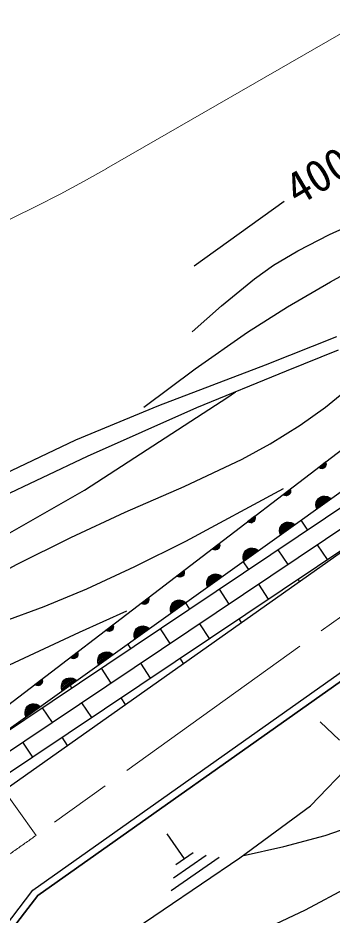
# Model space of a CAD drawing. Units: millimetres, scale not verified. Extents: x 40000 to 680000, y 20000 to 380000.
# Drawn here: x 270888 to 288592, y 290410 to 340982 of the extents above; entities that cross this region are included whole.
import ezdxf
from ezdxf.enums import TextEntityAlignment as Align

# ---------------------------------------------------------------- set-up
doc = ezdxf.new("R2010")
doc.units = ezdxf.units.MM
doc.header["$LTSCALE"] = 1000
doc.linetypes.add('CHAIN', pattern=[18.5, 12, -1.5, 3.5, -1.5])
for name, color, linetype, lineweight in [('M-BGD', 7, 'Continuous', 25), ('M-BMK', 2, 'CHAIN', 13), ('M-BMK-HTXT', 7, 'Continuous', 13), ('M-STR-HTXT', 7, 'Continuous', 13)]:
    doc.layers.add(name, color=color, linetype=linetype, lineweight=lineweight)
doc.styles.add('ＭＳ ゴシック', font='')
doc.styles.get('ＭＳ ゴシック').set_extended_font_data('MS Gothic')

msp = doc.modelspace()

# ---------------------------------------------------------------- linework, layer by layer
at = {"layer": 'M-BGD'}
for p, q in [((268669, 299689), (313744, 331887)), ((314648, 330494), (268655, 299669)), ((280828, 327009), (285892, 330654)), ((315190, 329654), (267192, 297485)), ((267799, 300310), (298518, 323835)), ((284844, 321436), (288860, 323018)), ((286023, 321087), (288948, 322273)), ((278835, 319133), (284844, 321436)), ((280972, 319020), (286023, 321087)), ((274146, 317204), (278835, 319133)), ((274801, 316284), (280972, 319020)), ((267882, 314204), (274146, 317204)), ((266528, 312343), (274801, 316284)), ((287828, 315649), (288225, 315953)), ((287881, 315613), (287828, 315649)), ((288234, 315909), (287868, 315629)), ((287935, 315592), (287881, 315613)), ((287909, 315610), (288242, 315865)), ((288005, 315583), (287935, 315592)), ((288243, 315815), (287957, 315596)), ((288063, 315589), (288005, 315583)), ((288013, 315589), (288235, 315759)), ((288123, 315610), (288063, 315589)), ((288206, 315699), (288079, 315601)), ((288186, 315658), (288123, 315610)), ((288222, 315711), (288186, 315658)), ((288243, 315765), (288222, 315711)), ((288225, 315953), (288246, 315893)), ((288252, 315835), (288243, 315765)), ((288246, 315893), (288252, 315835)), ((285830, 314119), (286227, 314423)), ((285883, 314083), (285830, 314119)), ((286236, 314379), (285870, 314099)), ((285937, 314062), (285883, 314083)), ((285911, 314080), (286244, 314335)), ((286007, 314052), (285937, 314062)), ((286245, 314285), (285959, 314066)), ((286065, 314059), (286007, 314052)), ((286015, 314059), (286237, 314229)), ((286125, 314080), (286065, 314059)), ((286208, 314169), (286081, 314071)), ((286188, 314128), (286125, 314080)), ((286224, 314181), (286188, 314128)), ((286245, 314235), (286224, 314181)), ((286227, 314423), (286248, 314363)), ((286254, 314305), (286245, 314235)), ((286248, 314363), (286254, 314305)), ((287680, 313539), (287703, 313679)), ((288370, 313983), (287686, 313495)), ((287700, 313579), (288286, 313997)), ((287703, 313679), (287749, 313786)), ((287705, 313435), (288421, 313946)), ((288203, 314011), (287714, 313662)), ((288472, 313909), (287724, 313374)), ((288540, 313883), (287726, 313302)), ((287749, 313786), (287824, 313888)), ((287761, 313769), (288086, 314002)), ((287824, 313888), (287954, 313981)), ((287954, 313981), (288075, 314018)), ((288075, 314018), (288191, 314027)), ((288191, 314027), (288330, 314004)), ((288330, 314004), (288437, 313958)), ((288437, 313958), (288540, 313883)), ((287689, 313423), (287680, 313539)), ((287726, 313302), (287689, 313423)), ((283832, 312589), (284229, 312893)), ((283885, 312553), (283832, 312589)), ((284238, 312849), (283873, 312569)), ((283939, 312532), (283885, 312553)), ((283913, 312549), (284246, 312805)), ((284247, 312755), (283961, 312536)), ((284017, 312528), (284239, 312699)), ((284127, 312550), (284067, 312529)), ((284210, 312638), (284083, 312541)), ((284190, 312598), (284127, 312550)), ((284226, 312651), (284190, 312598)), ((284247, 312705), (284226, 312651)), ((284229, 312893), (284250, 312833)), ((284256, 312775), (284247, 312705)), ((284250, 312833), (284256, 312775)), ((286154, 312548), (285666, 312199)), ((285712, 312306), (286037, 312538)), ((285905, 312517), (286026, 312555)), ((286026, 312555), (286142, 312564)), ((286142, 312564), (286282, 312541)), ((286282, 312541), (286389, 312494)), ((287223, 312114), (286847, 312674)), ((291183, 312360), (265730, 295301)), ((284009, 312522), (283939, 312532)), ((284067, 312529), (284009, 312522)), ((285631, 312076), (285654, 312215)), ((285640, 311959), (285631, 312076)), ((286321, 312520), (285638, 312031)), ((285652, 312115), (286237, 312534)), ((285654, 312215), (285700, 312322)), ((285656, 311971), (286372, 312483)), ((286423, 312445), (285675, 311911)), ((286491, 312420), (285677, 311839)), ((285700, 312322), (285775, 312424)), ((285775, 312424), (285905, 312517)), ((286389, 312494), (286491, 312420)), ((269906, 297297), (290697, 312012)), ((269906, 297297), (290697, 312012)), ((285677, 311839), (285640, 311959)), ((281834, 311059), (282231, 311363)), ((281887, 311023), (281834, 311059)), ((282240, 311319), (281875, 311039)), ((281941, 311002), (281887, 311023)), ((281915, 311019), (282248, 311275)), ((282249, 311225), (281963, 311006)), ((282019, 310998), (282241, 311169)), ((282129, 311020), (282069, 310999)), ((282212, 311108), (282085, 311011)), ((282192, 311068), (282129, 311020)), ((282228, 311121), (282192, 311068)), ((282249, 311175), (282228, 311121)), ((282231, 311363), (282252, 311303)), ((282259, 311245), (282249, 311175)), ((282252, 311303), (282259, 311245)), ((284272, 311056), (283589, 310568)), ((283603, 310652), (284189, 311070)), ((283607, 310507), (284323, 311019)), ((284105, 311084), (283617, 310735)), ((283663, 310842), (283989, 311075)), ((283726, 310961), (283856, 311054)), ((283856, 311054), (283977, 311091)), ((283977, 311091), (284093, 311100)), ((284093, 311100), (284233, 311077)), ((284233, 311077), (284340, 311031)), ((284340, 311031), (284442, 310956)), ((288337, 310452), (287780, 311283)), ((282011, 310992), (281941, 311002)), ((282069, 310999), (282011, 310992)), ((283582, 310612), (283605, 310752)), ((283591, 310496), (283582, 310612)), ((283605, 310752), (283651, 310859)), ((284375, 310982), (283626, 310447)), ((284442, 310956), (283628, 310375)), ((283651, 310859), (283726, 310961)), ((286118, 310170), (285562, 311000)), ((283628, 310375), (283591, 310496)), ((283900, 309887), (283591, 310348)), ((279837, 309528), (280233, 309832)), ((279889, 309493), (279837, 309528)), ((280242, 309789), (279877, 309509)), ((279917, 309489), (280250, 309745)), ((280251, 309695), (279965, 309476)), ((280021, 309468), (280243, 309639)), ((280214, 309578), (280087, 309481)), ((280194, 309538), (280131, 309489)), ((280230, 309590), (280194, 309538)), ((280251, 309645), (280230, 309590)), ((280233, 309832), (280254, 309773)), ((280261, 309715), (280251, 309645)), ((280254, 309773), (280261, 309715)), ((282223, 309593), (281540, 309104)), ((281554, 309188), (282140, 309607)), ((281558, 309044), (282275, 309555)), ((282056, 309621), (281568, 309272)), ((282326, 309518), (281577, 308983)), ((281614, 309379), (281940, 309611)), ((281677, 309497), (281807, 309590)), ((281807, 309590), (281928, 309628)), ((281928, 309628), (282044, 309637)), ((282044, 309637), (282184, 309614)), ((282184, 309614), (282291, 309567)), ((282291, 309567), (282393, 309493)), ((287380, 296575), (300219, 309957)), ((279943, 309472), (279889, 309493)), ((280013, 309462), (279943, 309472)), ((280071, 309469), (280013, 309462)), ((280131, 309489), (280071, 309469)), ((281533, 309149), (281556, 309288)), ((281542, 309032), (281533, 309149)), ((281579, 308911), (281542, 309032)), ((281556, 309288), (281603, 309395)), ((282393, 309493), (281579, 308911)), ((281603, 309395), (281677, 309497)), ((285014, 308225), (284457, 309056)), ((286754, 309221), (286675, 309339)), ((282796, 307943), (282239, 308773)), ((277839, 307998), (278236, 308302)), ((277891, 307963), (277839, 307998)), ((278244, 308258), (277879, 307979)), ((277919, 307959), (278252, 308215)), ((278253, 308165), (277967, 307946)), ((278023, 307938), (278246, 308108)), ((278216, 308048), (278089, 307951)), ((278197, 308008), (278133, 307959)), ((278232, 308060), (278197, 308008)), ((278253, 308115), (278232, 308060)), ((278236, 308302), (278256, 308243)), ((278263, 308185), (278253, 308115)), ((278256, 308243), (278263, 308185)), ((280174, 308129), (279491, 307641)), ((279505, 307725), (280091, 308143)), ((279510, 307580), (280226, 308092)), ((280007, 308157), (279519, 307808)), ((280277, 308055), (279528, 307520)), ((280344, 308029), (279530, 307448)), ((279554, 307931), (279628, 308034)), ((279565, 307915), (279891, 308148)), ((279628, 308034), (279758, 308127)), ((279758, 308127), (279879, 308164)), ((279879, 308164), (279995, 308173)), ((279995, 308173), (280135, 308150)), ((280135, 308150), (280242, 308104)), ((280242, 308104), (280344, 308029)), ((280578, 307660), (280335, 308022)), ((271735, 291805), (293919, 307514)), ((271735, 291805), (293919, 307514)), ((277945, 307941), (277891, 307963)), ((278015, 307932), (277945, 307941)), ((278073, 307939), (278015, 307932)), ((278133, 307959), (278073, 307939)), ((279484, 307685), (279507, 307825)), ((279493, 307569), (279484, 307685)), ((279530, 307448), (279493, 307569)), ((279507, 307825), (279554, 307931)), ((294152, 307186), (272017, 291512)), ((272017, 291512), (294152, 307186)), ((272017, 291512), (294152, 307186)), ((283488, 306910), (283352, 307112)), ((275841, 306468), (276238, 306772)), ((275893, 306433), (275841, 306468)), ((276246, 306728), (275881, 306449)), ((275921, 306429), (276255, 306684)), ((276255, 306634), (275969, 306416)), ((276025, 306408), (276248, 306578)), ((276218, 306518), (276091, 306421)), ((276199, 306478), (276135, 306429)), ((276234, 306530), (276199, 306478)), ((276256, 306584), (276234, 306530)), ((276238, 306772), (276258, 306713)), ((276265, 306655), (276256, 306584)), ((276258, 306713), (276265, 306655)), ((278126, 306666), (277442, 306177)), ((277456, 306261), (278042, 306680)), ((277458, 306361), (277505, 306468)), ((277461, 306117), (278177, 306628)), ((277958, 306693), (277470, 306345)), ((278228, 306591), (277479, 306056)), ((278295, 306566), (277482, 305984)), ((277505, 306468), (277579, 306570)), ((277516, 306452), (277842, 306684)), ((277579, 306570), (277709, 306663)), ((277709, 306663), (277830, 306700)), ((277830, 306700), (277947, 306710)), ((277947, 306710), (278086, 306686)), ((278086, 306686), (278193, 306640)), ((278193, 306640), (278295, 306566)), ((279473, 305716), (278916, 306546)), ((281691, 305998), (281134, 306829)), ((275947, 306411), (275893, 306433)), ((276017, 306402), (275947, 306411)), ((276075, 306409), (276017, 306402)), ((276135, 306429), (276075, 306409)), ((277435, 306221), (277458, 306361)), ((277444, 306105), (277435, 306221)), ((277482, 305984), (277444, 306105)), ((277255, 305433), (277078, 305696)), ((273843, 304938), (274240, 305242)), ((274248, 305198), (273883, 304919)), ((273923, 304899), (274257, 305154)), ((274257, 305104), (273971, 304886)), ((274027, 304878), (274250, 305048)), ((274220, 304988), (274093, 304891)), ((274236, 305000), (274201, 304948)), ((274258, 305054), (274236, 305000)), ((274240, 305242), (274260, 305182)), ((274267, 305124), (274258, 305054)), ((274260, 305182), (274267, 305124)), ((276077, 305202), (275393, 304714)), ((275407, 304797), (275993, 305216)), ((275409, 304897), (275456, 305004)), ((275412, 304653), (276128, 305165)), ((275909, 305230), (275421, 304881)), ((276179, 305128), (275430, 304593)), ((276246, 305102), (275433, 304521)), ((275456, 305004), (275530, 305107)), ((275468, 304988), (275793, 305221)), ((275530, 305107), (275661, 305200)), ((275661, 305200), (275781, 305237)), ((275781, 305237), (275898, 305246)), ((275898, 305246), (276037, 305223)), ((276037, 305223), (276144, 305176)), ((276144, 305176), (276246, 305102)), ((273895, 304903), (273843, 304938)), ((273949, 304881), (273895, 304903)), ((274019, 304872), (273949, 304881)), ((274077, 304879), (274019, 304872)), ((274137, 304899), (274077, 304879)), ((274201, 304948), (274137, 304899)), ((275386, 304758), (275409, 304897)), ((275396, 304642), (275386, 304758)), ((275433, 304521), (275396, 304642)), ((278368, 303771), (277812, 304602)), ((280222, 304598), (280030, 304885)), ((276150, 303489), (275594, 304319)), ((271845, 303408), (272242, 303712)), ((272250, 303668), (271885, 303389)), ((271925, 303369), (272259, 303624)), ((272259, 303574), (271973, 303355)), ((272029, 303348), (272252, 303518)), ((272222, 303458), (272095, 303361)), ((272238, 303470), (272203, 303418)), ((272260, 303524), (272238, 303470)), ((272242, 303712), (272262, 303652)), ((272269, 303594), (272260, 303524)), ((272262, 303652), (272269, 303594)), ((273337, 303294), (273361, 303434)), ((274028, 303738), (273344, 303250)), ((273358, 303334), (273944, 303752)), ((273361, 303434), (273407, 303541)), ((273363, 303190), (274079, 303701)), ((273860, 303766), (273372, 303418)), ((274130, 303664), (273382, 303129)), ((274198, 303639), (273384, 303057)), ((273407, 303541), (273481, 303643)), ((273419, 303525), (273744, 303757)), ((273481, 303643), (273612, 303736)), ((273612, 303736), (273733, 303773)), ((273733, 303773), (273849, 303783)), ((273849, 303783), (273988, 303759)), ((273988, 303759), (274095, 303713)), ((274095, 303713), (274198, 303639)), ((271897, 303373), (271845, 303408)), ((271951, 303351), (271897, 303373)), ((272022, 303342), (271951, 303351)), ((272079, 303348), (272022, 303342)), ((272139, 303369), (272079, 303348)), ((272203, 303418), (272139, 303369)), ((273347, 303178), (273337, 303294)), ((273384, 303057), (273347, 303178)), ((273932, 303206), (273822, 303370)), ((276956, 302287), (276707, 302658)), ((271288, 301831), (271312, 301970)), ((271979, 302275), (271295, 301787)), ((271309, 301870), (271895, 302289)), ((271312, 301970), (271358, 302077)), ((271314, 301726), (272030, 302238)), ((271812, 302303), (271323, 301954)), ((272081, 302201), (271333, 301666)), ((272149, 302175), (271335, 301594)), ((271358, 302077), (271433, 302180)), ((271370, 302061), (271695, 302294)), ((271433, 302180), (271563, 302273)), ((271563, 302273), (271684, 302310)), ((271684, 302310), (271800, 302319)), ((271800, 302319), (271939, 302296)), ((271939, 302296), (272046, 302249)), ((272046, 302249), (272149, 302175)), ((272828, 301262), (272271, 302092)), ((275046, 301544), (274489, 302375)), ((271298, 301715), (271288, 301831)), ((271335, 301594), (271298, 301715)), ((289005, 300261), (287917, 301305)), ((273690, 299975), (273384, 300431)), ((271723, 299317), (271166, 300148)), ((283388, 293629), (287380, 296575)), ((280276, 293581), (279294, 294988)), ((280763, 293921), (279789, 293241)), ((276215, 288782), (283388, 293629)), ((282233, 293659), (279527, 291770)), ((279658, 292506), (281498, 293790)), ((268368, 287445), (271735, 291805)), ((268368, 287445), (271735, 291805)), ((272017, 291512), (268642, 287142)), ((268642, 287142), (272017, 291512))]:
    msp.add_line(p, q, dxfattribs=at)
for points in [[(280716, 323283), (282356, 324762), (284213, 326280), (285295, 327037), (286666, 327861), (288449, 328777), (290410, 329664), (291834, 330273)], [(277991, 319039), (280874, 321201), (283817, 323272), (286073, 324700), (288496, 326106), (293208, 328701)], [(236583, 291007), (245437, 295210), (248924, 296948), (252636, 298921), (255236, 300418), (257742, 301985), (265767, 307330), (268176, 308751), (270812, 310180), (273861, 311700), (276936, 313116), (280260, 314571), (283524, 316116), (285102, 316971), (286793, 318017), (288217, 319042), (289770, 320302), (291614, 321848), (293520, 323304), (296913, 325362)], [(243130, 296133), (251510, 300889), (255179, 302934), (258712, 305019), (262449, 307343), (266204, 309561), (274633, 314368), (282711, 319613), (283156, 319910)], [(241870, 290566), (245248, 292307), (248041, 293861), (250939, 295594), (253639, 297305), (256454, 299217), (259635, 301556), (262927, 303843), (264302, 304645), (265709, 305337), (267748, 306149), (270022, 306942), (272358, 307797), (274761, 308793), (277484, 310050), (280345, 311488), (285847, 314451)], [(283532, 293744), (285879, 294268), (288195, 294892), (289557, 295357), (291222, 296045), (292841, 296838), (294520, 297786), (296373, 298974), (298167, 300252), (305769, 306164), (307412, 307299), (309286, 308454), (311044, 309416), (312872, 310302), (314351, 310918), (315867, 311428), (317381, 311793), (319156, 312107), (320982, 312368), (322992, 312540), (326320, 312511)], [(285098, 289757), (287086, 290703), (289561, 292025), (291917, 293400), (293946, 294683), (295827, 295990), (303439, 301891), (305391, 303288), (307430, 304621), (309335, 305713), (311219, 306669), (312698, 307314), (314215, 307849), (315377, 308153), (316561, 308352), (317572, 308412), (318976, 308361), (319983, 308243), (321165, 307990), (321918, 307730), (322701, 307326), (323513, 306748)], [(241373, 288298), (244156, 289884), (252431, 294913), (256160, 297190), (259967, 299396), (262761, 300889), (265631, 302303), (274358, 306352), (277020, 307565)]]:
    msp.add_lwpolyline(points, dxfattribs=at)
at = {"layer": 'M-BMK'}
msp.add_line((316831, 327130), (271914, 294903), dxfattribs=at)
msp.add_arc((145211, 472683), 218310, 293.89813, 305.47721, dxfattribs=at)
at = {"layer": 'M-BMK-HTXT'}
msp.add_line((254533, 319129), (271914, 294903), dxfattribs=at)
at = {"layer": 'M-STR-HTXT'}
msp.add_line((275888, 332498), (303158, 348196), dxfattribs=at)
msp.add_arc((235735, 402249), 80483, 233.40242, 299.92758, dxfattribs=at)

# ---------------------------------------------------------------- texts
at = {"layer": 'M-BGD', "style": 'ＭＳ ゴシック'}
msp.add_text('400', height=1833, rotation=30.58, dxfattribs=at).set_placement((286939, 329878), align=Align.BOTTOM_LEFT)

doc.saveas('drawing.dxf')
